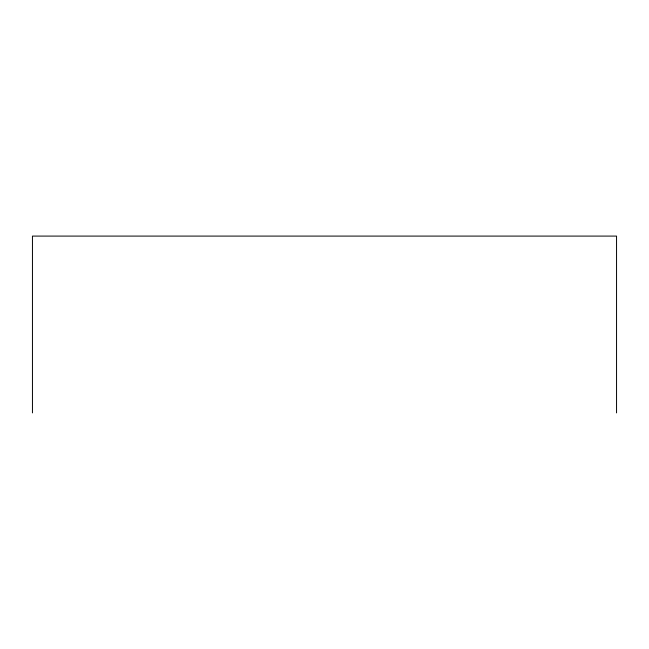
<?xml version="1.0" encoding="UTF-8"?>
<svg xmlns="http://www.w3.org/2000/svg" width="649" height="649" viewBox="0 0 649 649"><rect width="100%" height="100%" fill="white"/><g stroke="black" fill="none" stroke-linecap="round" stroke-linejoin="round"><path stroke-width="0.97" d="M616.55 412.91L616.55 236.09L32.45 236.09L32.45 412.91"/></g></svg>
